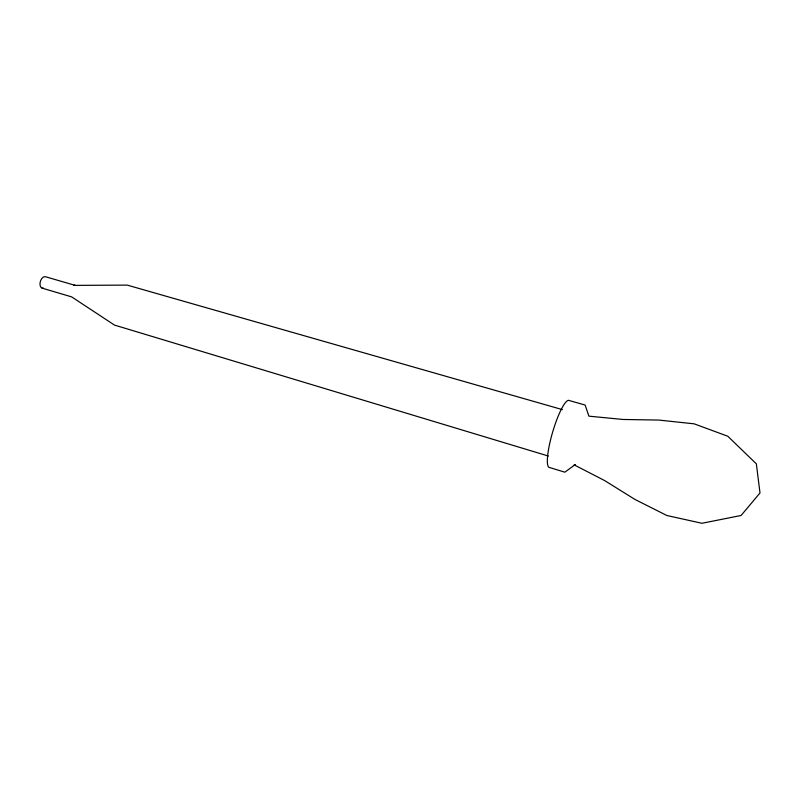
<?xml version="1.0" encoding="UTF-8"?>
<svg xmlns="http://www.w3.org/2000/svg" width="800" height="800" viewBox="0 0 800 800"><rect width="100%" height="100%" fill="white"/><g stroke="black" fill="none" stroke-linecap="round" stroke-linejoin="round"><path stroke-width="1.2" d="M575.35 464.48L564.83 472.19L549.17 467.4A34.95 6.73 -73.6 0 1 553.1 430.58A34.95 6.73 -73.6 0 1 569.41 400.59L585.13 405.04L588.9 416.16L623.07 419.47L658.75 420.06L694.18 423.84L727.79 436.24L756.35 463.85L760 492.96L741.09 515.48L701.94 523.28L666.84 515.5L634.97 499.45L604.68 480.6L574.18 464.88M562.44 409.63L127.25 285.11L73.91 285.38L75.32 285.43L45.71 276.79A5.95 3.65 -73.6 0 0 40.15 282.3A5.95 3.65 -73.6 0 0 43.5 288.16M42.05 288.12L71.64 296.88L114.47 325.07L548.38 456.04"/></g></svg>
